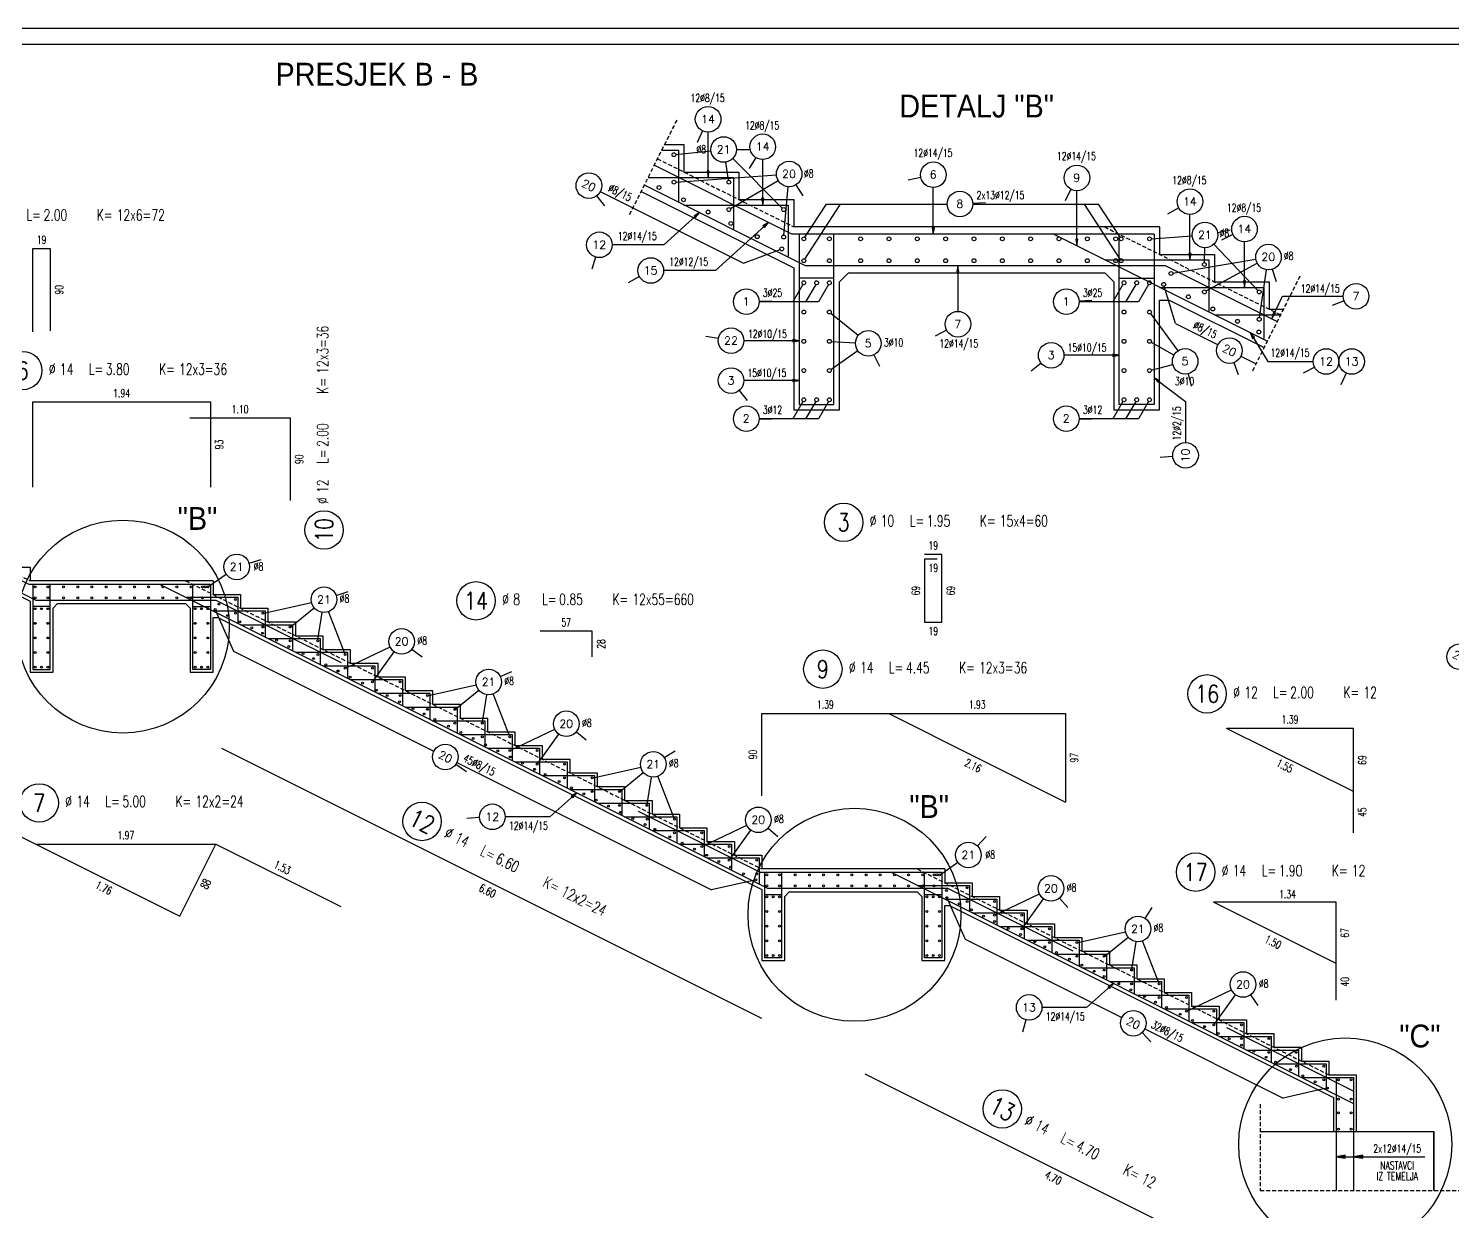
# Model space of a CAD drawing. Extents: x 168 to 5237, y 421 to 2392.
# Drawn here: x 1146 to 2704, y 1099 to 2392 of the extents above; entities that cross this region are included whole.
import ezdxf
from ezdxf.enums import TextEntityAlignment as Align

# ---------------------------------------------------------------- set-up
doc = ezdxf.new("R2010")
doc.units = 0
doc.header["$LTSCALE"] = 35
doc.linetypes.add('HIDDEN2', pattern=[0.1875, 0.125, -0.0625])
for name, color, linetype in [('ARM', 1, 'CONTINUOUS'), ('ARM-I', 6, 'CONTINUOUS'), ('BETON', 7, 'CONTINUOUS'), ('CRTICA', 7, 'CONTINUOUS'), ('KOTE', 4, 'CONTINUOUS'), ('NEVIDLJIVO', 9, 'HIDDEN2'), ('TANKO', 8, 'CONTINUOUS'), ('TEKST', 7, 'CONTINUOUS')]:
    doc.layers.add(name, color=color, linetype=linetype)
doc.styles.add('KOTE', font='romans.shx', dxfattribs={"width": 0.7})
doc.styles.get("Standard").update_dxf_attribs({"font": 'romans.shx', "width": 0.9})

# ---------------------------------------------------------------- blocks, each defined once
blk = doc.blocks.new('STR')
at = {"layer": 'KOTE', "color": 9}
blk.add_lwpolyline([(-1, 0.17), (-1, -0.17), (0, 0)], close=True, dxfattribs=at)
at = {"layer": 'KOTE', "color": 9, "linetype": 'ByBlock'}
blk.add_solid([(-1, 0.17), (-1, -0.17), (0, 0)], dxfattribs=at)
blk = doc.blocks.new('POZ')
at = {"layer": 'ARM-I'}
blk.add_circle((0, 0), 0.6, dxfattribs=at)
at = {"layer": 'ARM', "width": 0.7}
for s, p in [('%%c', (0.814, -0.125)), ('L=', (2.064, -0.125)), ('K=', (4.256, -0.125))]:
    blk.add_text(s, height=0.35, dxfattribs=at).set_placement(p)
for tag, p in [('VA', (0.879, 0.435)), ('FI', (1.162, -0.13)), ('DUZ', (2.598, -0.13)), ('KOM', (4.881, -0.13))]:
    blk.add_attdef(tag, p, '', height=0.35, dxfattribs=at)
at = {"layer": 'ARM', "width": 0.7, "flags": 1}
for tag, p in [('TIP', (1.038, -0.896)), ('A', (1.162, -1.411)), ('B', (1.162, -1.918)), ('C', (1.162, -2.426)), ('D', (1.162, -2.934)), ('E', (1.162, -3.441)), ('F', (1.162, -3.949)), ('G', (1.162, -4.457)), ('H', (1.162, -4.964)), ('I', (1.162, -5.472)), ('J', (1.162, -5.98)), ('K', (1.162, -6.487)), ('L', (1.162, -6.995)), ('M', (1.162, -7.503)), ('N', (1.162, -8.011))]:
    blk.add_attdef(tag, p, '', height=0.35, dxfattribs=at)
at = {"layer": 'ARM-I', "width": 0.8}
blk.add_attdef('POZ', text='', height=0.55, dxfattribs=at).set_placement((0, 0), align=Align.MIDDLE)
blk = doc.blocks.new('P')
at = {"layer": 'KOTE'}
blk.add_circle((0, 0), 0.4, dxfattribs=at)
blk.add_attdef('P', text='', height=0.25, dxfattribs=at).set_placement((-0.004, 0.004), align=Align.MIDDLE)

msp = doc.modelspace()

# ---------------------------------------------------------------- linework, layer by layer
at = {"layer": 'ARM'}
for p, q in [((1838.9, 2259), (1857.2, 2259)), ((1857.2, 2259), (1857.2, 2203)), ((1981.3, 2167), (1830.6, 2242.4)), ((1823.9, 2229), (1917.2, 2229)), ((1917.2, 2229), (1917.2, 2173)), ((1819.8, 2220.9), (1995.7, 2133)), ((1863.2, 2199), (1977.2, 2199)), ((1977.2, 2199), (1977.2, 2143)), ((2377.2, 2167), (1981.3, 2167)), ((1989.2, 2167), (1989.2, 1981)), ((2027.2, 1981), (2027.2, 2167)), ((2267.7, 2167), (2501.1, 2050.3)), ((2339.2, 1981), (2339.2, 2167)), ((2377.2, 2167), (2377.2, 1981)), ((2323.2, 2139), (2437.2, 2139)), ((2437.2, 2139), (2437.2, 2083)), ((2027.2, 2119), (1989.2, 2119)), ((1995.7, 2133), (2389.3, 2133)), ((2339.2, 2119), (2377.2, 2119)), ((2389.3, 2133), (2511.8, 2071.8)), ((2383.2, 2109), (2497.2, 2109)), ((2497.2, 2109), (2497.2, 2053)), ((491.5, 2098.7), (1154.5, 1767.2)), ((2443.2, 2079), (2515.5, 2079)), ((1989.2, 1981), (2027.2, 1981)), ((2377.2, 1981), (2339.2, 1981)), ((1147.3, 1784.2), (1013.1, 1851.3)), ((1345.3, 1784.2), (1147.3, 1784.2)), ((1151.3, 1784.2), (1151.3, 1691.2)), ((1170.3, 1691.2), (1170.3, 1784.2)), ((1290.5, 1784.2), (1954.5, 1452.2)), ((1326.3, 1691.2), (1326.3, 1784.2)), ((1345.3, 1784.2), (1345.3, 1691.2)), ((1170.3, 1760.2), (1151.3, 1760.2)), ((1154.5, 1767.2), (1351.3, 1767.2)), ((1318.3, 1770.2), (1375.3, 1770.2)), ((1326.3, 1760.2), (1345.3, 1760.2)), ((1351.3, 1767.2), (1488.2, 1698.8)), ((1375.3, 1770.2), (1375.3, 1742.2)), ((1348.3, 1755.2), (1405.3, 1755.2)), ((1405.3, 1755.2), (1405.3, 1727.2)), ((1378.3, 1740.2), (1435.3, 1740.2)), ((1435.3, 1740.2), (1435.3, 1712.2)), ((1408.3, 1725.2), (1465.3, 1725.2)), ((1465.3, 1725.2), (1465.3, 1697.2)), ((1438.3, 1710.2), (1495.3, 1710.2)), ((1495.3, 1710.2), (1495.3, 1682.2)), ((1151.3, 1691.2), (1170.3, 1691.2)), ((1345.3, 1691.2), (1326.3, 1691.2)), ((1468.3, 1695.2), (1525.3, 1695.2)), ((1525.3, 1695.2), (1525.3, 1667.2)), ((1498.3, 1680.2), (1555.3, 1680.2)), ((1555.3, 1680.2), (1555.3, 1652.2)), ((1528.3, 1665.2), (1585.3, 1665.2)), ((1585.3, 1665.2), (1585.3, 1637.2)), ((1558.3, 1650.2), (1615.3, 1650.2)), ((1588.3, 1635.2), (1645.3, 1635.2)), ((1615.3, 1650.2), (1615.3, 1622.2)), ((1645.3, 1635.2), (1645.3, 1607.2)), ((1618.3, 1620.2), (1675.3, 1620.2)), ((1675.3, 1620.2), (1675.3, 1592.2)), ((1648.3, 1605.2), (1705.3, 1605.2)), ((1705.3, 1605.2), (1705.3, 1577.2)), ((1678.3, 1590.2), (1735.3, 1590.2)), ((1735.3, 1590.2), (1735.3, 1562.2)), ((1708.3, 1575.2), (1765.3, 1575.2)), ((1765.3, 1575.2), (1765.3, 1547.2)), ((1738.3, 1560.2), (1795.3, 1560.2)), ((1795.3, 1560.2), (1795.3, 1532.2)), ((1768.3, 1545.2), (1825.3, 1545.2)), ((1825.3, 1545.2), (1825.3, 1517.2)), ((1798.3, 1530.2), (1855.3, 1530.2)), ((1813.1, 1536.3), (1947.3, 1469.2)), ((1855.3, 1530.2), (1855.3, 1502.2)), ((1828.3, 1515.2), (1885.3, 1515.2)), ((1885.3, 1515.2), (1885.3, 1487.2)), ((1858.3, 1500.2), (1915.3, 1500.2)), ((1915.3, 1500.2), (1915.3, 1472.2)), ((1888.3, 1485.2), (1945.3, 1485.2)), ((1945.3, 1485.2), (1945.3, 1457.2)), ((2145.3, 1469.2), (1947.3, 1469.2)), ((1951.3, 1469.2), (1951.3, 1376.2)), ((1970.3, 1376.2), (1970.3, 1469.2)), ((2090.5, 1469.2), (2595.3, 1216.8)), ((2126.3, 1376.2), (2126.3, 1469.2)), ((2145.3, 1469.2), (2145.3, 1376.2)), ((1954.5, 1452.2), (2151.3, 1452.2)), ((2118.3, 1455.2), (2175.3, 1455.2)), ((2151.3, 1452.2), (2288.2, 1383.8)), ((2175.3, 1455.2), (2175.3, 1427.2)), ((1951.3, 1445.2), (1970.3, 1445.2)), ((2126.3, 1445.2), (2145.3, 1445.2)), ((2148.3, 1440.2), (2205.3, 1440.2)), ((2205.3, 1440.2), (2205.3, 1412.2)), ((2178.3, 1425.2), (2235.3, 1425.2)), ((2235.3, 1425.2), (2235.3, 1397.2)), ((2208.3, 1410.2), (2265.3, 1410.2)), ((2265.3, 1410.2), (2265.3, 1382.2)), ((2238.3, 1395.2), (2295.3, 1395.2)), ((2295.3, 1395.2), (2295.3, 1367.2)), ((1970.3, 1376.2), (1951.3, 1376.2)), ((2145.3, 1376.2), (2126.3, 1376.2)), ((2268.3, 1380.2), (2325.3, 1380.2)), ((2325.3, 1380.2), (2325.3, 1352.2)), ((2298.3, 1365.2), (2355.3, 1365.2)), ((2355.3, 1365.2), (2355.3, 1337.2)), ((2328.3, 1350.2), (2385.3, 1350.2)), ((2385.3, 1350.2), (2385.3, 1322.2)), ((2358.3, 1335.2), (2415.3, 1335.2)), ((2415.3, 1335.2), (2415.3, 1307.2)), ((2388.3, 1320.2), (2445.3, 1320.2)), ((2445.3, 1320.2), (2445.3, 1292.2)), ((2418.3, 1305.2), (2475.3, 1305.2)), ((2595.3, 1230.3), (2456.6, 1299.6)), ((2475.3, 1305.2), (2475.3, 1277.2)), ((2448.3, 1290.2), (2505.3, 1290.2)), ((2505.3, 1290.2), (2505.3, 1262.2)), ((2478.3, 1275.2), (2535.3, 1275.2)), ((2535.3, 1275.2), (2535.3, 1247.2)), ((2508.3, 1260.2), (2565.3, 1260.2)), ((2565.3, 1260.2), (2565.3, 1232.2)), ((2538.3, 1245.2), (2595.3, 1245.2)), ((2576.3, 1245.2), (2576.3, 1121.7)), ((2595.3, 1245.2), (2595.3, 1121.7))]:
    msp.add_line(p, q, dxfattribs=at)
at = {"layer": 'ARM-I'}
for points in [[(1151.3, 2060.3), (1151.3, 2151.3), (1170.3, 2151.3), (1170.3, 2061.3)], [(1151.3, 1890.7), (1151.3, 1983.7), (1345.3, 1983.7), (1345.3, 1890.7)], [(1432.8, 1876.1), (1432.8, 1966.1), (1322.8, 1966.1)], [(2140, 1811.9), (2126.3, 1811.9), (2126.3, 1742.9), (2145.3, 1742.9), (2145.3, 1817.1), (2126.3, 1817.1)], [(1762.9, 1705.1), (1762.9, 1733.1), (1705.9, 1733.1)], [(1948.3, 1553.3), (1948.3, 1643.3), (2087.3, 1643.3), (2280.3, 1546.3)], [(2595.3, 1512.7), (2595.3, 1557.7), (2456.3, 1626.7)], [(1357.6, 1605.4), (1947.9, 1310.2)], [(1020.3, 1567.5), (1154.5, 1500.4), (1351.3, 1500.4), (1488.1, 1432)], [(2576.3, 1329.8), (2576.3, 1369.8), (2442.3, 1436.8)], [(2061.1, 1249.2), (2481.5, 1039)]]:
    msp.add_lwpolyline(points, dxfattribs=at)
at = {"layer": 'BETON'}
for p, q in [((1841.9, 2265), (1863.2, 2265)), ((1863.2, 2265), (1863.2, 2235)), ((1863.2, 2235), (1923.2, 2235)), ((1923.2, 2235), (1923.2, 2205)), ((1816.2, 2213.8), (1983.2, 2130.3)), ((1923.2, 2205), (1983.2, 2205)), ((1983.2, 2205), (1983.2, 2175)), ((2383.2, 2175), (1983.2, 2175)), ((2383.2, 2175), (2383.2, 2145)), ((2383.2, 2145), (2443.2, 2145)), ((2443.2, 2145), (2443.2, 2115)), ((1983.2, 2130.3), (1983.2, 1975)), ((2043.2, 2125), (2033.2, 2115)), ((2043.2, 2125), (2323.2, 2125)), ((2333.2, 2115), (2323.2, 2125)), ((2033.2, 1975), (2033.2, 2115)), ((2333.2, 2115), (2333.2, 1975)), ((2443.2, 2115), (2503.2, 2115)), ((2503.2, 2115), (2503.2, 2085)), ((2383.2, 1975), (2383.2, 2095)), ((2383.2, 2095), (2393.8, 2095)), ((2393.8, 2095), (2497.5, 2043.2)), ((2503.2, 2085), (2518.5, 2085)), ((553.5, 2063.2), (1148.3, 1765.9)), ((1983.2, 1975), (2033.2, 1975)), ((2333.2, 1975), (2383.2, 1975)), ((1118.3, 1803.2), (1148.3, 1803.2)), ((1148.3, 1803.2), (1148.3, 1788.2)), ((1348.3, 1788.2), (1148.3, 1788.2)), ((1348.3, 1788.2), (1348.3, 1773.2)), ((1148.3, 1765.9), (1148.3, 1688.2)), ((1178.3, 1763.2), (1173.3, 1758.2)), ((1178.3, 1763.2), (1318.3, 1763.2)), ((1323.3, 1758.2), (1318.3, 1763.2)), ((1348.3, 1773.2), (1378.3, 1773.2)), ((1378.3, 1773.2), (1378.3, 1758.2)), ((1173.3, 1688.2), (1173.3, 1758.2)), ((1323.3, 1758.2), (1323.3, 1688.2)), ((1348.3, 1688.2), (1348.3, 1748.2)), ((1348.3, 1748.2), (1353.5, 1748.2)), ((1353.5, 1748.2), (1948.3, 1450.9)), ((1378.3, 1758.2), (1408.3, 1758.2)), ((1408.3, 1758.2), (1408.3, 1743.2)), ((1408.3, 1743.2), (1438.3, 1743.2)), ((1438.3, 1743.2), (1438.3, 1728.2)), ((1438.3, 1728.2), (1468.3, 1728.2)), ((1468.3, 1728.2), (1468.3, 1713.2)), ((1468.3, 1713.2), (1498.3, 1713.2)), ((1498.3, 1713.2), (1498.3, 1698.2)), ((1498.3, 1698.2), (1528.3, 1698.2)), ((1528.3, 1698.2), (1528.3, 1683.2)), ((1148.3, 1688.2), (1173.3, 1688.2)), ((1323.3, 1688.2), (1348.3, 1688.2)), ((1528.3, 1683.2), (1558.3, 1683.2)), ((1558.3, 1683.2), (1558.3, 1668.2)), ((1558.3, 1668.2), (1588.3, 1668.2)), ((1588.3, 1668.2), (1588.3, 1653.2)), ((1588.3, 1653.2), (1618.3, 1653.2)), ((1618.3, 1653.2), (1618.3, 1638.2)), ((1618.3, 1638.2), (1648.3, 1638.2)), ((1648.3, 1638.2), (1648.3, 1623.2)), ((1648.3, 1623.2), (1678.3, 1623.2)), ((1678.3, 1623.2), (1678.3, 1608.2)), ((1678.3, 1608.2), (1708.3, 1608.2)), ((1708.3, 1608.2), (1708.3, 1593.2)), ((1708.3, 1593.2), (1738.3, 1593.2)), ((1738.3, 1593.2), (1738.3, 1578.2)), ((1738.3, 1578.2), (1768.3, 1578.2)), ((1768.3, 1578.2), (1768.3, 1563.2)), ((1768.3, 1563.2), (1798.3, 1563.2)), ((1798.3, 1563.2), (1798.3, 1548.2)), ((1798.3, 1548.2), (1828.3, 1548.2)), ((1828.3, 1548.2), (1828.3, 1533.2)), ((1828.3, 1533.2), (1858.3, 1533.2)), ((1858.3, 1533.2), (1858.3, 1518.2)), ((1858.3, 1518.2), (1888.3, 1518.2)), ((1888.3, 1518.2), (1888.3, 1503.2)), ((1888.3, 1503.2), (1918.3, 1503.2)), ((1918.3, 1503.2), (1918.3, 1488.2)), ((1918.3, 1488.2), (1948.3, 1488.2)), ((1948.3, 1488.2), (1948.3, 1473.2)), ((2148.3, 1473.2), (1948.3, 1473.2)), ((2148.3, 1473.2), (2148.3, 1458.2)), ((1948.3, 1450.9), (1948.3, 1373.2)), ((1973.3, 1443.2), (1978.3, 1448.2)), ((1978.3, 1448.2), (2118.3, 1448.2)), ((2123.3, 1443.2), (2118.3, 1448.2)), ((2148.3, 1458.2), (2178.3, 1458.2)), ((2178.3, 1458.2), (2178.3, 1443.2)), ((1973.3, 1373.2), (1973.3, 1443.2)), ((2123.3, 1443.2), (2123.3, 1373.2)), ((2148.3, 1373.2), (2148.3, 1433.2)), ((2148.3, 1433.2), (2153.5, 1433.2)), ((2153.5, 1433.2), (2573.3, 1223.4)), ((2178.3, 1443.2), (2208.3, 1443.2)), ((2208.3, 1443.2), (2208.3, 1428.2)), ((2208.3, 1428.2), (2238.3, 1428.2)), ((2238.3, 1428.2), (2238.3, 1413.2)), ((2238.3, 1413.2), (2268.3, 1413.2)), ((2268.3, 1413.2), (2268.3, 1398.2)), ((2268.3, 1398.2), (2298.3, 1398.2)), ((2298.3, 1398.2), (2298.3, 1383.2)), ((1948.3, 1373.2), (1973.3, 1373.2)), ((2123.3, 1373.2), (2148.3, 1373.2)), ((2298.3, 1383.2), (2328.3, 1383.2)), ((2328.3, 1383.2), (2328.3, 1368.2)), ((2328.3, 1368.2), (2358.3, 1368.2)), ((2358.3, 1368.2), (2358.3, 1353.2)), ((2358.3, 1353.2), (2388.3, 1353.2)), ((2388.3, 1353.2), (2388.3, 1338.2)), ((2388.3, 1338.2), (2418.3, 1338.2)), ((2418.3, 1338.2), (2418.3, 1323.2)), ((2418.3, 1323.2), (2448.3, 1323.2)), ((2448.3, 1323.2), (2448.3, 1308.2)), ((2448.3, 1308.2), (2478.3, 1308.2)), ((2478.3, 1308.2), (2478.3, 1293.2)), ((2478.3, 1293.2), (2508.3, 1293.2)), ((2508.3, 1293.2), (2508.3, 1278.2)), ((2508.3, 1278.2), (2538.3, 1278.2)), ((2538.3, 1278.2), (2538.3, 1263.2)), ((2538.3, 1263.2), (2568.3, 1263.2)), ((2568.3, 1263.2), (2568.3, 1248.2)), ((2568.3, 1248.2), (2598.3, 1248.2)), ((2598.3, 1248.2), (2598.3, 1186.1)), ((2573.3, 1223.4), (2573.3, 1186.1)), ((2573.3, 1186.1), (2598.3, 1186.1)), ((2683.2, 1121.7), (2683.2, 1186.1))]:
    msp.add_line(p, q, dxfattribs=at)
for points in [[(168, 421.2), (4437.1, 421.2), (4437.1, 2392), (168, 2392)], [(255.5, 438.7), (4419.6, 438.7), (4419.6, 2374.5), (255.5, 2374.5)]]:
    msp.add_lwpolyline(points, close=True, dxfattribs=at)
msp.add_lwpolyline([(2493.3, 1186.1), (2683.2, 1186.1), (2683.2, 1121.7)], dxfattribs=at)
at = {"layer": 'CRTICA'}
for p, q in [((1883.6, 2280), (1877.5, 2267.4)), ((1920.6, 2259.7), (1934.6, 2259.8)), ((1941.8, 2250.8), (1934.3, 2239)), ((2122.2, 2229.2), (2108.5, 2226.3)), ((1985.6, 2221), (1993.1, 2209.2)), ((2286.3, 2216.2), (2279.9, 2203.7)), ((1767.7, 2209.1), (1776.3, 2198)), ((2178.9, 2201), (2192.8, 2201.8)), ((2404.2, 2195.8), (2392, 2189)), ((2446.6, 2169), (2460.3, 2171.7)), ((2463.5, 2166.6), (2450.9, 2160.5)), ((1766.6, 2142.1), (1762.4, 2128.7)), ((1814.5, 2120.7), (1802.2, 2114.1)), ((2506.5, 2128.8), (2510.7, 2115.4)), ((1945.3, 2093.8), (1959.3, 2094.2)), ((2295.3, 2094.1), (2309.3, 2094.8)), ((2585.1, 2094.1), (2572, 2089.1)), ((2150.3, 2062.3), (2137.9, 2055.8)), ((1900.9, 2052.9), (1887.1, 2055.1)), ((2070.9, 2035.2), (2077, 2022.7)), ((2253.8, 2026), (2242.9, 2017.2)), ((2464.5, 2026.8), (2469.3, 2013.7)), ((2414.4, 2014.5), (2417.7, 2000.9)), ((2552.9, 2021.6), (2540.4, 2015.2)), ((2587.4, 2015.2), (2581.5, 2002.5)), ((1923.4, 1996.1), (1932.1, 1985.2)), ((1945.3, 1965.4), (1959.3, 1965.4)), ((2295.3, 1965.4), (2309.3, 1965.3)), ((2397.7, 1924.1), (2383.7, 1922.9)), ((1387.6, 1807.4), (1401, 1811.4)), ((1482.8, 1772.1), (1496.1, 1776.6)), ((1565.7, 1713.4), (1576.8, 1705)), ((1662.3, 1683.4), (1675, 1689.2)), ((1745.5, 1623.1), (1756.4, 1614.4)), ((1841.5, 1594.9), (1853.4, 1602.2)), ((1613.8, 1587.7), (1625.3, 1579.7)), ((1639.7, 1529.3), (1625.8, 1528.4)), ((1955.2, 1517.8), (1965.8, 1508.7)), ((2184, 1498.4), (2193.7, 1508.5)), ((2273.8, 1441.4), (2283, 1430.9)), ((2367.4, 1419.2), (2375.1, 1430.9)), ((2482.6, 1335.5), (2490.8, 1324.1)), ((2237, 1308.2), (2233.4, 1294.7)), ((2364.1, 1294.3), (2373.7, 1284.2))]:
    msp.add_line(p, q, dxfattribs=at)
at = {"layer": 'KOTE'}
for centre, radius in [((1852.2, 2254), 2.1), ((1835.8, 2218.1), 2.1), ((1852.2, 2224), 2.1), ((1912.2, 2224), 2.1), ((1862.7, 2204.7), 2.1), ((1912.2, 2194), 2.1), ((1972.2, 2194), 2.1), ((1889.6, 2191.3), 2.1), ((1914.5, 2178.8), 2.1), ((1943.3, 2164.4), 2.1), ((1972.2, 2164), 2.1), ((1970.2, 2151), 2.1), ((1994.3, 2162), 2.1), ((2022.2, 2162), 2.1), ((2056.3, 2162), 2.1), ((2087.3, 2162), 2.1), ((2118.3, 2162), 2.1), ((2149.3, 2162), 2.1), ((2180.3, 2162), 2.1), ((2211.3, 2162), 2.1), ((2242.2, 2162), 2.1), ((2273.2, 2162), 2.1), ((2304.2, 2162), 2.1), ((2335.2, 2162), 2.1), ((2341.2, 2162), 2.1), ((2372.2, 2162), 2.1), ((1994.3, 2138.1), 2.1), ((2022.2, 2138.1), 2.1), ((2056.3, 2138.1), 2.1), ((2087.3, 2138.1), 2.1), ((2118.3, 2138.1), 2.1), ((2149.3, 2138.1), 2.1), ((2180.3, 2138.1), 2.1), ((2211.3, 2138.1), 2.1), ((2242.2, 2138.1), 2.1), ((2273.2, 2138.1), 2.1), ((2304.2, 2138.1), 2.1), ((2335.2, 2138.1), 2.1), ((2341.2, 2138.1), 2.1), ((2432.2, 2134), 2.1), ((2395.7, 2124.1), 2.1), ((1994.3, 2114), 2.1), ((2008.2, 2114), 2.1), ((2022.2, 2114), 2.1), ((2344.3, 2114), 2.1), ((2358.2, 2114), 2.1), ((2372.2, 2114), 2.1), ((2387.8, 2112.2), 2.1), ((2432.2, 2104), 2.1), ((2492.2, 2104), 2.1), ((2414.7, 2098.7), 2.1), ((2441.5, 2085.3), 2.1), ((1994.3, 2082), 2.1), ((2022.2, 2082), 2.1), ((2344.3, 2082), 2.1), ((2372.2, 2082), 2.1), ((2468.4, 2071.9), 2.1), ((2492.2, 2074), 2.1), ((2491.8, 2060.2), 2.1), ((1994.3, 2050), 2.1), ((2022.2, 2050), 2.1), ((2344.3, 2050), 2.1), ((2372.2, 2050), 2.1), ((1994.3, 2018), 2.1), ((2022.2, 2018), 2.1), ((2344.3, 2018), 2.1), ((2372.2, 2018), 2.1), ((1994.3, 1986.1), 2.1), ((2008.2, 1986.1), 2.1), ((2022.2, 1986.1), 2.1), ((2344.3, 1986.1), 2.1), ((2358.2, 1986.1), 2.1), ((2372.2, 1986.1), 2.1), ((1153.8, 1781.7), 1.05), ((1167.7, 1781.7), 1.05), ((1184.8, 1781.7), 1.05), ((1200.3, 1781.7), 1.05), ((1215.8, 1781.7), 1.05), ((1231.3, 1781.7), 1.05), ((1246.8, 1781.7), 1.05), ((1262.3, 1781.7), 1.05), ((1277.8, 1781.7), 1.05), ((1293.3, 1781.7), 1.05), ((1308.8, 1781.7), 1.05), ((1324.3, 1781.7), 1.05), ((1336.8, 1781.7), 1.05), ((1339.8, 1781.7), 1.05), ((1342.7, 1781.7), 1.05), ((1153.8, 1769.7), 1.05), ((1167.7, 1769.7), 1.05), ((1184.8, 1769.7), 1.05), ((1200.3, 1769.7), 1.05), ((1215.8, 1769.7), 1.05), ((1231.3, 1769.7), 1.05), ((1246.8, 1769.7), 1.05), ((1262.3, 1769.7), 1.05), ((1277.8, 1769.7), 1.05), ((1293.3, 1769.7), 1.05), ((1308.8, 1769.7), 1.05), ((1324.3, 1769.7), 1.05), ((1336.8, 1769.7), 1.05), ((1354.5, 1762.8), 1.05), ((1372.7, 1767.7), 1.05), ((1153.8, 1757.7), 1.05), ((1160.8, 1757.7), 1.05), ((1167.7, 1757.7), 1.05), ((1328.8, 1757.7), 1.05), ((1335.8, 1757.7), 1.05), ((1342.7, 1757.7), 1.05), ((1350.5, 1756.8), 1.05), ((1364, 1750.1), 1.05), ((1372.7, 1752.7), 1.05), ((1377.4, 1743.4), 1.05), ((1402.7, 1752.7), 1.05), ((1153.8, 1741.7), 1.05), ((1167.7, 1741.7), 1.05), ((1328.8, 1741.7), 1.05), ((1342.7, 1741.7), 1.05), ((1390.8, 1736.7), 1.05), ((1402.5, 1730.8), 1.05), ((1402.7, 1737.7), 1.05), ((1432.7, 1737.7), 1.05), ((1153.8, 1725.7), 1.05), ((1167.7, 1725.7), 1.05), ((1328.8, 1725.7), 1.05), ((1342.7, 1725.7), 1.05), ((1417.7, 1723.2), 1.05), ((1431.2, 1716.5), 1.05), ((1432.7, 1722.7), 1.05), ((1462.7, 1722.7), 1.05), ((1153.8, 1709.7), 1.05), ((1167.7, 1709.7), 1.05), ((1328.8, 1709.7), 1.05), ((1342.7, 1709.7), 1.05), ((1446.9, 1708.6), 1.05), ((1458, 1703.1), 1.05), ((1462.7, 1707.7), 1.05), ((1471.5, 1696.3), 1.05), ((1492.7, 1707.7), 1.05), ((1153.8, 1693.7), 1.05), ((1160.8, 1693.7), 1.05), ((1167.7, 1693.7), 1.05), ((1328.8, 1693.7), 1.05), ((1335.8, 1693.7), 1.05), ((1342.7, 1693.7), 1.05), ((1484.9, 1689.6), 1.05), ((1492.7, 1692.7), 1.05), ((1498.3, 1682.9), 1.05), ((1522.7, 1692.7), 1.05), ((1511.8, 1676.2), 1.05), ((1522.7, 1677.7), 1.05), ((1527.1, 1668.5), 1.05), ((1552.7, 1677.7), 1.05), ((1538.6, 1662.8), 1.05), ((1552.1, 1656), 1.05), ((1552.7, 1662.7), 1.05), ((1582.7, 1662.7), 1.05), ((1566.9, 1648.6), 1.05), ((1579, 1642.6), 1.05), ((1582.7, 1647.7), 1.05), ((1590.7, 1636.7), 1.05), ((1612.7, 1647.7), 1.05), ((1605.8, 1629.2), 1.05), ((1612.7, 1632.7), 1.05), ((1619.3, 1622.4), 1.05), ((1642.7, 1632.7), 1.05), ((1632.7, 1615.7), 1.05), ((1642.7, 1617.7), 1.05), ((1646.1, 1609), 1.05), ((1672.7, 1617.7), 1.05), ((1659.6, 1602.3), 1.05), ((1672.7, 1602.7), 1.05), ((1673, 1595.6), 1.05), ((1686.5, 1588.9), 1.05), ((1702.7, 1602.7), 1.05), ((1702.7, 1587.7), 1.05), ((1732.7, 1587.7), 1.05), ((1699.9, 1582.1), 1.05), ((1711.4, 1576.4), 1.05), ((1732.7, 1572.7), 1.05), ((1762.7, 1572.7), 1.05), ((1726.8, 1568.7), 1.05), ((1740.2, 1562), 1.05), ((1762.7, 1557.7), 1.05), ((1792.7, 1557.7), 1.05), ((1753.6, 1555.3), 1.05), ((1767.1, 1548.5), 1.05), ((1780.5, 1541.8), 1.05), ((1792.7, 1542.7), 1.05), ((1822.7, 1542.7), 1.05), ((1793.9, 1535.1), 1.05), ((1807.4, 1528.4), 1.05), ((1822.8, 1527.7), 1.05), ((1852.7, 1527.7), 1.05), ((1820.8, 1521.7), 1.05), ((1831.2, 1516.5), 1.05), ((1852.7, 1512.7), 1.05), ((1882.7, 1512.7), 1.05), ((1847.7, 1508.2), 1.05), ((1861.1, 1501.5), 1.05), ((1874.6, 1494.8), 1.05), ((1882.7, 1497.7), 1.05), ((1912.7, 1497.7), 1.05), ((1888, 1488.1), 1.05), ((1901.4, 1481.4), 1.05), ((1912.7, 1482.7), 1.05), ((1942.7, 1482.7), 1.05), ((1913.9, 1475.1), 1.05), ((1928.3, 1467.9), 1.05), ((1942.7, 1467.7), 1.05), ((1953.8, 1466.7), 1.05), ((1967.7, 1466.7), 1.05), ((1984.8, 1466.7), 1.05), ((2000.3, 1466.7), 1.05), ((2015.8, 1466.7), 1.05), ((2031.3, 1466.7), 1.05), ((2046.8, 1466.7), 1.05), ((2062.3, 1466.7), 1.05), ((2077.8, 1466.7), 1.05), ((2093.3, 1466.7), 1.05), ((2108.8, 1466.7), 1.05), ((2124.3, 1466.7), 1.05), ((2136.8, 1466.7), 1.05), ((2139.8, 1466.7), 1.05), ((2142.7, 1466.7), 1.05), ((1941.8, 1461.2), 1.05), ((1953.8, 1454.7), 1.05), ((1967.7, 1454.7), 1.05), ((1984.8, 1454.7), 1.05), ((2000.3, 1454.7), 1.05), ((2015.8, 1454.7), 1.05), ((2031.3, 1454.7), 1.05), ((2046.8, 1454.7), 1.05), ((2062.3, 1454.7), 1.05), ((2077.8, 1454.7), 1.05), ((2093.3, 1454.7), 1.05), ((2108.8, 1454.7), 1.05), ((2124.3, 1454.7), 1.05), ((2136.8, 1454.7), 1.05), ((2150.3, 1449.7), 1.05), ((2172.7, 1452.7), 1.05), ((1953.8, 1442.7), 1.05), ((1960.8, 1442.7), 1.05), ((1967.7, 1442.7), 1.05), ((2128.8, 1442.7), 1.05), ((2135.8, 1442.7), 1.05), ((2142.7, 1442.7), 1.05), ((2150.5, 1441.8), 1.05), ((2164, 1435.1), 1.05), ((2172.8, 1437.7), 1.05), ((2202.7, 1437.7), 1.05), ((1953.8, 1426.7), 1.05), ((1967.7, 1426.7), 1.05), ((2128.8, 1426.7), 1.05), ((2142.7, 1426.7), 1.05), ((2177.4, 1428.4), 1.05), ((2190.8, 1421.7), 1.05), ((2202.7, 1422.7), 1.05), ((2232.7, 1422.7), 1.05), ((1953.8, 1410.7), 1.05), ((1967.7, 1410.7), 1.05), ((2128.8, 1410.7), 1.05), ((2142.7, 1410.7), 1.05), ((2202.7, 1415.7), 1.05), ((2217.7, 1408.2), 1.05), ((2231.1, 1401.5), 1.05), ((2232.8, 1407.7), 1.05), ((2262.7, 1407.7), 1.05), ((1953.8, 1394.7), 1.05), ((1967.7, 1394.7), 1.05), ((2128.8, 1394.7), 1.05), ((2142.7, 1394.7), 1.05), ((2246.7, 1393.7), 1.05), ((2257.9, 1388.1), 1.05), ((2262.7, 1392.7), 1.05), ((2292.7, 1392.7), 1.05), ((1953.8, 1378.7), 1.05), ((1960.8, 1378.7), 1.05), ((1967.7, 1378.7), 1.05), ((2128.8, 1378.7), 1.05), ((2135.8, 1378.7), 1.05), ((2142.7, 1378.7), 1.05), ((2270.4, 1381.9), 1.05), ((2284.8, 1374.7), 1.05), ((2292.7, 1377.7), 1.05), ((2322.7, 1377.7), 1.05), ((2298.2, 1368), 1.05), ((2311.6, 1361.3), 1.05), ((2322.7, 1355.7), 1.05), ((2322.7, 1362.7), 1.05), ((2352.7, 1362.7), 1.05), ((2338.5, 1347.8), 1.05), ((2351.9, 1341.1), 1.05), ((2352.7, 1347.7), 1.05), ((2382.7, 1347.7), 1.05), ((2366.9, 1333.6), 1.05), ((2378.8, 1327.7), 1.05), ((2382.7, 1332.7), 1.05), ((2412.7, 1332.7), 1.05), ((2390.9, 1321.6), 1.05), ((2405.6, 1314.3), 1.05), ((2412.7, 1317.7), 1.05), ((2419.1, 1307.5), 1.05), ((2442.7, 1317.7), 1.05), ((2432.5, 1300.8), 1.05), ((2442.7, 1302.7), 1.05), ((2447.3, 1293.4), 1.05), ((2472.7, 1302.7), 1.05), ((2459.3, 1287.4), 1.05), ((2472.7, 1287.7), 1.05), ((2472.8, 1280.7), 1.05), ((2502.7, 1287.7), 1.05), ((2486.2, 1274), 1.05), ((2499.6, 1267.3), 1.05), ((2502.8, 1272.7), 1.05), ((2510.1, 1262), 1.05), ((2532.7, 1272.7), 1.05), ((2526.5, 1253.8), 1.05), ((2532.8, 1257.7), 1.05), ((2539.9, 1247.1), 1.05), ((2562.7, 1257.7), 1.05), ((2553.3, 1240.4), 1.05), ((2562.7, 1242.7), 1.05), ((2566.8, 1233.7), 1.05), ((2578.8, 1242.7), 1.05), ((2592.7, 1242.7), 1.05), ((2578.8, 1221.6), 1.05), ((2592.7, 1221.6), 1.05), ((2578.8, 1206.7), 1.05), ((2592.7, 1206.7), 1.05), ((2578.8, 1188.6), 1.05), ((2592.7, 1188.6), 1.05)]:
    msp.add_circle(centre, radius, dxfattribs=at)
at = {"layer": 'NEVIDLJIVO'}
for p, q in [((1855.3, 2291.9), (1802.8, 2187)), ((1834.1, 2249.6), (1983.2, 2175)), ((2323.2, 2175), (2515.4, 2078.9)), ((2536.6, 2121.2), (2484.1, 2016.3)), ((518.8, 2103), (1148.3, 1788.2)), ((1318.3, 1788.2), (1948.3, 1473.2)), ((2118.3, 1473.2), (2568.3, 1248.2)), ((2493.3, 1216.1), (2493.3, 1121.7)), ((2493.3, 1121.7), (2713.2, 1121.7))]:
    msp.add_line(p, q, dxfattribs=at)
at = {"layer": 'TANKO'}
for p, q in [((1889.6, 2229), (1889.6, 2278.7)), ((1854.3, 2254.2), (1892.7, 2258.2)), ((1911.9, 2226.1), (1908.8, 2245.8)), ((1970.7, 2195.5), (1916.5, 2249.8)), ((1949.3, 2199), (1949.3, 2248.7)), ((1854.3, 2224.1), (1964.2, 2231.9)), ((1771.7, 2213.9), (1928.2, 2135.6)), ((1914, 2195.1), (1966.1, 2225.8)), ((1972.4, 2166.1), (1977, 2218.9)), ((2135.8, 2167), (2135.8, 2218.1)), ((2292.8, 2154.5), (2292.8, 2214.6)), ((1995.4, 2163.7), (2018.9, 2200.1)), ((1995.4, 2139.8), (2034.4, 2200.1)), ((2018.9, 2200.1), (2150.9, 2200.1)), ((2178.9, 2200.1), (2316.6, 2200.1)), ((2340.1, 2139.8), (2301.1, 2200.1)), ((2340.1, 2163.7), (2316.6, 2200.1)), ((1880.2, 2190.8), (1841.3, 2155.5)), ((1955.5, 2180), (1897.5, 2127.4)), ((2416.4, 2139), (2416.4, 2188.7)), ((2374.3, 2162.1), (2418.9, 2165.3)), ((1841.3, 2155.5), (1784.7, 2155.5)), ((1928.2, 2135.6), (1968.2, 2150.2)), ((2432.2, 2136.1), (2432.6, 2152.3)), ((2490.7, 2105.5), (2442.5, 2156.1)), ((2476.1, 2109), (2476.1, 2158.7)), ((2397.7, 2124.5), (2488.5, 2139.8)), ((2434, 2105), (2490, 2135.4)), ((1897.5, 2127.4), (1840.9, 2127.4)), ((2162.7, 2133), (2162.7, 2082.7)), ((2492.5, 2076.1), (2500.2, 2128.3)), ((1993.2, 2112.2), (1982.2, 2093.3)), ((2007.2, 2112.2), (1996.1, 2093.3)), ((2021.1, 2112.2), (2010.1, 2093.3)), ((2343.2, 2112.2), (2332.2, 2093.3)), ((2357.2, 2112.2), (2346.1, 2093.3)), ((2371.1, 2112.2), (2360.1, 2093.3)), ((2400.7, 2069.4), (2388.4, 2110.2)), ((2010.1, 2093.3), (1945.3, 2093.3)), ((2360.1, 2093.3), (2295.3, 2093.3)), ((2505.9, 2074.8), (2517.5, 2099.2)), ((2517.5, 2099.2), (2584.1, 2099.2)), ((2023.8, 2080.7), (2053.8, 2056.6)), ((2373.4, 2080.3), (2403, 2039.5)), ((2400.7, 2069.4), (2447.1, 2046.2)), ((2482.2, 2059.8), (2501.7, 2027.9)), ((1989.2, 2050.7), (1928.7, 2050.7)), ((2024.3, 2049.9), (2050.7, 2048.5)), ((2374, 2049), (2399, 2035)), ((2023.9, 2019.2), (2053.2, 2039.8)), ((2339.2, 2034.7), (2278.7, 2034.7)), ((2374.2, 2018.6), (2397.6, 2024.6)), ((2472.1, 2033.7), (2488.7, 2025.4)), ((2501.7, 2027.9), (2551.3, 2027.9)), ((2377.2, 2010), (2411.6, 1984.2)), ((1989.2, 2007.1), (1928.7, 2007.1)), ((1993.2, 1984.2), (1982.2, 1965.4)), ((2007.2, 1984.2), (1996.1, 1965.4)), ((2021.1, 1984.2), (2010.1, 1965.4)), ((2343.2, 1984.2), (2332.2, 1965.4)), ((2357.2, 1984.2), (2346.1, 1965.4)), ((2371.1, 1984.2), (2360.1, 1965.4)), ((2411.6, 1984.2), (2411.6, 1939.4)), ((2010.1, 1965.4), (1945.3, 1965.4)), ((2360.1, 1965.4), (2295.3, 1965.4)), ((1343.6, 1782.3), (1362.7, 1795.5)), ((1403.8, 1752.9), (1455.9, 1764.5)), ((1351, 1755.9), (1370.8, 1711.4)), ((1433.6, 1738.4), (1458.7, 1758.8)), ((1462.9, 1723.7), (1467.5, 1753.7)), ((1492.4, 1708.7), (1474.6, 1754.5)), ((1493.7, 1693.2), (1541.8, 1715.9)), ((1370.8, 1711.4), (1589.8, 1601.9)), ((1523.4, 1678.6), (1546.3, 1710.5)), ((1583.8, 1662.9), (1635.9, 1674.5)), ((1613.6, 1648.4), (1638.7, 1668.8)), ((1642.9, 1633.7), (1647.5, 1663.7)), ((1672.4, 1618.7), (1654.6, 1664.5)), ((1673.7, 1603.2), (1721.8, 1625.9)), ((1703.4, 1588.6), (1726.3, 1620.5)), ((1614.8, 1589.4), (1893.2, 1450.2)), ((1763.8, 1572.9), (1815.9, 1584.5)), ((1793.6, 1558.4), (1818.7, 1578.8)), ((1822.9, 1543.7), (1827.5, 1573.7)), ((1852.4, 1528.7), (1834.6, 1574.5)), ((1746, 1556.4), (1716.5, 1530.2)), ((1716.5, 1530.2), (1667.7, 1530.2)), ((1883.7, 1498.2), (1931.8, 1520.9)), ((1913.4, 1483.6), (1936.3, 1515.5)), ((2143.6, 1467.3), (2162.7, 1480.5)), ((1940.7, 1461), (1893.2, 1450.2)), ((2151, 1440.9), (2170.8, 1396.4)), ((2203.7, 1423.2), (2251.8, 1445.9)), ((2233.4, 1408.6), (2256.3, 1440.5)), ((2293.8, 1392.9), (2345.9, 1404.5)), ((2170.8, 1396.4), (2342, 1310.8)), ((2323.6, 1378.4), (2348.7, 1398.8)), ((2352.9, 1363.7), (2357.5, 1393.7)), ((2382.4, 1348.7), (2364.6, 1394.5)), ((2332.9, 1348), (2303.4, 1321.8)), ((2413.7, 1318.2), (2461.8, 1340.9)), ((2443.4, 1303.6), (2466.3, 1335.5)), ((2303.4, 1321.8), (2254.6, 1321.8)), ((2367, 1298.3), (2518.2, 1222.7)), ((2565.7, 1233.5), (2518.2, 1222.7)), ((2576.3, 1158.6), (2673.2, 1158.6))]:
    msp.add_line(p, q, dxfattribs=at)
for points in [[(2087.3, 1643.3), (2280.3, 1643.3), (2280.3, 1546.3)], [(2595.3, 1557.7), (2595.3, 1626.7), (2456.3, 1626.7)], [(1154.5, 1500.4), (1311.9, 1421.7), (1351.3, 1500.4)], [(2576.3, 1369.8), (2576.3, 1436.8), (2442.3, 1436.8)]]:
    msp.add_lwpolyline(points, dxfattribs=at)
for centre in [(1249.6, 1738.1), (2049.6, 1423.1), (2586.2, 1172)]:
    msp.add_circle(centre, 116.4, dxfattribs=at)

# ---------------------------------------------------------------- block references
at = {"layer": 'KOTE'}
ref = msp.add_blockref('P', (1889.6, 2292.7), dxfattribs=dict(at, xscale=35, yscale=35, zscale=35))
ref.add_attrib('P', '14', dxfattribs={"height": 8.75}).set_placement((1889.5, 2292.8), align=Align.MIDDLE)
ref = msp.add_blockref('P', (1906.6, 2259.7), dxfattribs=dict(at, xscale=35, yscale=35, zscale=35))
ref.add_attrib('P', '21', dxfattribs={"height": 8.75}).set_placement((1906.5, 2259.8), align=Align.MIDDLE)
ref = msp.add_blockref('P', (1949.3, 2262.7), dxfattribs=dict(at, xscale=35, yscale=35, zscale=35))
ref.add_attrib('P', '14', dxfattribs={"height": 8.75}).set_placement((1949.2, 2262.8), align=Align.MIDDLE)
ref = msp.add_blockref('P', (1978.2, 2232.9), dxfattribs=dict(at, xscale=35, yscale=35, zscale=35))
ref.add_attrib('P', '20', dxfattribs={"height": 8.75}).set_placement((1978, 2233), align=Align.MIDDLE)
ref = msp.add_blockref('P', (2135.8, 2232.1), dxfattribs=dict(at, xscale=35, yscale=35, zscale=35))
ref.add_attrib('P', '6', dxfattribs={"height": 8.75}).set_placement((2135.7, 2232.3), align=Align.MIDDLE)
ref = msp.add_blockref('P', (2292.8, 2228.6), dxfattribs=dict(at, xscale=35, yscale=35, zscale=35))
ref.add_attrib('P', '9', dxfattribs={"height": 8.75}).set_placement((2292.6, 2228.7), align=Align.MIDDLE)
ref = msp.add_blockref('P', (1759.2, 2220.2), dxfattribs=dict(at, xscale=35, yscale=35, zscale=35, rotation=333.4349488229249))
ref.add_attrib('P', '20', dxfattribs={"height": 8.75, "rotation": 333.4349}).set_placement((1759.1, 2220.3), align=Align.MIDDLE)
for p, xscale, yscale, zscale, rotation in [((1889.6, 2229), 7, 7, 7, 270), ((1949.3, 2199), 7, 7, 7, 270), ((2135.8, 2167), 7, 7, 7, 270), ((2292.8, 2154.5), 7, 7, 7, 270), ((2416.4, 2139), 7, 7, 7, 270), ((2162.7, 2133), 7, 7, 7, 90), ((2476.1, 2109), 7, 7, 7, 270), ((2576.3, 1158.6), 10, 10, 10, 180), ((2595.3, 1158.6), 10, 10, 10, 180)]:
    msp.add_blockref('STR', p, dxfattribs=dict(at, xscale=xscale, yscale=yscale, zscale=zscale, rotation=rotation))
ref = msp.add_blockref('P', (2164.9, 2200.1), dxfattribs=dict(at, xscale=35, yscale=35, zscale=35))
ref.add_attrib('P', '8', dxfattribs={"height": 8.75}).set_placement((2164.8, 2200.3), align=Align.MIDDLE)
ref = msp.add_blockref('P', (2416.4, 2202.7), dxfattribs=dict(at, xscale=35, yscale=35, zscale=35))
ref.add_attrib('P', '14', dxfattribs={"height": 8.75}).set_placement((2416.3, 2202.8), align=Align.MIDDLE)
at = {"layer": 'KOTE', "xscale": 35, "yscale": 35, "zscale": 35}
for p, values in [((1072.1, 2186.5), {'POZ': '22', 'FI': '10', 'DUZ': '2.00', 'KOM': '12x6=72'}), ((1140.2, 2018), {'POZ': '6', 'FI': '14', 'DUZ': '3.80', 'KOM': '12x3=36'}), ((2037.8, 1852.1), {'POZ': '3', 'FI': '10', 'DUZ': '1.95', 'KOM': '15x4=60'}), ((1635.9, 1766.3), {'POZ': '14', 'FI': '8', 'DUZ': '0.85', 'KOM': '12x55=660'}), ((2015, 1691.6), {'POZ': '9', 'FI': '14', 'DUZ': '4.45', 'KOM': '12x3=36'}), ((2435.2, 1664.6), {'POZ': '16', 'FI': '12', 'DUZ': '2.00', 'KOM': '12'}), ((1158.2, 1545.4), {'POZ': '7', 'FI': '14', 'DUZ': '5.00', 'KOM': '12x2=24'}), ((2422.7, 1469.7), {'POZ': '17', 'FI': '14', 'DUZ': '1.90', 'KOM': '12'})]:
    msp.add_blockref('POZ', p, dxfattribs=at).add_auto_attribs(values)
at = {"layer": 'KOTE'}
ref = msp.add_blockref('P', (2432.9, 2166.3), dxfattribs=dict(at, xscale=35, yscale=35, zscale=35))
ref.add_attrib('P', '21', dxfattribs={"height": 8.75}).set_placement((2432.7, 2166.4), align=Align.MIDDLE)
ref = msp.add_blockref('P', (2476.1, 2172.7), dxfattribs=dict(at, xscale=35, yscale=35, zscale=35))
ref.add_attrib('P', '14', dxfattribs={"height": 8.75}).set_placement((2475.9, 2172.8), align=Align.MIDDLE)
ref = msp.add_blockref('P', (1770.7, 2155.5), dxfattribs=dict(at, xscale=35, yscale=35, zscale=35))
ref.add_attrib('P', '12', dxfattribs={"height": 8.75}).set_placement((1770.5, 2155.6), align=Align.MIDDLE)
ref = msp.add_blockref('P', (2502.3, 2142.1), dxfattribs=dict(at, xscale=35, yscale=35, zscale=35))
ref.add_attrib('P', '20', dxfattribs={"height": 8.75}).set_placement((2502.1, 2142.3), align=Align.MIDDLE)
ref = msp.add_blockref('P', (1826.9, 2127.4), dxfattribs=dict(at, xscale=35, yscale=35, zscale=35))
ref.add_attrib('P', '15', dxfattribs={"height": 8.75}).set_placement((1826.7, 2127.5), align=Align.MIDDLE)
ref = msp.add_blockref('P', (1931.3, 2093.3), dxfattribs=dict(at, xscale=35, yscale=35, zscale=35))
ref.add_attrib('P', '1', dxfattribs={"height": 8.75}).set_placement((1931.2, 2093.5), align=Align.MIDDLE)
ref = msp.add_blockref('P', (2281.3, 2093.3), dxfattribs=dict(at, xscale=35, yscale=35, zscale=35))
ref.add_attrib('P', '1', dxfattribs={"height": 8.75}).set_placement((2281.2, 2093.5), align=Align.MIDDLE)
ref = msp.add_blockref('P', (2598.1, 2099.2), dxfattribs=dict(at, xscale=35, yscale=35, zscale=35))
ref.add_attrib('P', '7', dxfattribs={"height": 8.75}).set_placement((2598, 2099.3), align=Align.MIDDLE)
ref = msp.add_blockref('P', (2162.7, 2068.7), dxfattribs=dict(at, xscale=35, yscale=35, zscale=35))
ref.add_attrib('P', '7', dxfattribs={"height": 8.75}).set_placement((2162.6, 2068.9), align=Align.MIDDLE)
at = {"layer": 'KOTE', "xscale": 35, "yscale": 35, "zscale": 35}
for p, rotation, values in [((1469.7, 1843.7), 90, {'POZ': '10', 'FI': '12', 'DUZ': '2.00', 'KOM': '12x3=36'}), ((1576.8, 1525.1), 333.4349488229167, {'POZ': '12', 'FI': '14', 'DUZ': '6.60', 'KOM': '12x2=24'}), ((2211.2, 1210.9), 333.4349488229039, {'POZ': '13', 'FI': '14', 'DUZ': '4.70', 'KOM': '12'})]:
    msp.add_blockref('POZ', p, dxfattribs=dict(at, rotation=rotation)).add_auto_attribs(values)
at = {"layer": 'KOTE'}
ref = msp.add_blockref('P', (1914.7, 2050.7), dxfattribs=dict(at, xscale=35, yscale=35, zscale=35))
ref.add_attrib('P', '22', dxfattribs={"height": 8.75}).set_placement((1914.6, 2050.8), align=Align.MIDDLE)
ref = msp.add_blockref('P', (2064.7, 2047.8), dxfattribs=dict(at, xscale=35, yscale=35, zscale=35))
ref.add_attrib('P', '5', dxfattribs={"height": 8.75}).set_placement((2064.5, 2047.9), align=Align.MIDDLE)
ref = msp.add_blockref('P', (2459.6, 2039.9), dxfattribs=dict(at, xscale=35, yscale=35, zscale=35, rotation=333.4349488229249))
ref.add_attrib('P', '20', dxfattribs={"height": 8.75, "rotation": 333.4349}).set_placement((2459.6, 2040.1), align=Align.MIDDLE)
at = {"layer": 'KOTE', "xscale": 7, "yscale": 7, "zscale": 7}
for p in [(1989.2, 2050.7), (2339.2, 2034.7), (1989.2, 2007.1)]:
    msp.add_blockref('STR', p, dxfattribs=at)
at = {"layer": 'KOTE'}
ref = msp.add_blockref('P', (2264.7, 2034.7), dxfattribs=dict(at, xscale=35, yscale=35, zscale=35))
ref.add_attrib('P', '3', dxfattribs={"height": 8.75}).set_placement((2264.6, 2034.9), align=Align.MIDDLE)
ref = msp.add_blockref('P', (2411.2, 2028.1), dxfattribs=dict(at, xscale=35, yscale=35, zscale=35))
ref.add_attrib('P', '5', dxfattribs={"height": 8.75}).set_placement((2411, 2028.3), align=Align.MIDDLE)
ref = msp.add_blockref('P', (2565.3, 2027.9), dxfattribs=dict(at, xscale=35, yscale=35, zscale=35))
ref.add_attrib('P', '12', dxfattribs={"height": 8.75}).set_placement((2565.2, 2028), align=Align.MIDDLE)
ref = msp.add_blockref('P', (2593.3, 2027.9), dxfattribs=dict(at, xscale=35, yscale=35, zscale=35))
ref.add_attrib('P', '13', dxfattribs={"height": 8.75}).set_placement((2593.2, 2028), align=Align.MIDDLE)
ref = msp.add_blockref('P', (1914.7, 2007.1), dxfattribs=dict(at, xscale=35, yscale=35, zscale=35))
ref.add_attrib('P', '3', dxfattribs={"height": 8.75}).set_placement((1914.6, 2007.2), align=Align.MIDDLE)
ref = msp.add_blockref('P', (1931.3, 1965.4), dxfattribs=dict(at, xscale=35, yscale=35, zscale=35))
ref.add_attrib('P', '2', dxfattribs={"height": 8.75}).set_placement((1931.2, 1965.6), align=Align.MIDDLE)
ref = msp.add_blockref('P', (2281.3, 1965.4), dxfattribs=dict(at, xscale=35, yscale=35, zscale=35))
ref.add_attrib('P', '2', dxfattribs={"height": 8.75}).set_placement((2281.2, 1965.6), align=Align.MIDDLE)
ref = msp.add_blockref('P', (2411.6, 1925.4), dxfattribs=dict(at, xscale=35, yscale=35, zscale=35, rotation=90))
ref.add_attrib('P', '10', dxfattribs={"height": 8.75, "rotation": 90}).set_placement((2411.5, 1925.2), align=Align.MIDDLE)
ref = msp.add_blockref('P', (1374.2, 1803.4), dxfattribs=dict(at, xscale=35, yscale=35, zscale=35))
ref.add_attrib('P', '21', dxfattribs={"height": 8.75}).set_placement((1374.1, 1803.6), align=Align.MIDDLE)
ref = msp.add_blockref('P', (1469.6, 1767.6), dxfattribs=dict(at, xscale=35, yscale=35, zscale=35))
ref.add_attrib('P', '21', dxfattribs={"height": 8.75}).set_placement((1469.5, 1767.7), align=Align.MIDDLE)
ref = msp.add_blockref('P', (1554.5, 1721.9), dxfattribs=dict(at, xscale=35, yscale=35, zscale=35))
ref.add_attrib('P', '20', dxfattribs={"height": 8.75}).set_placement((1554.4, 1722), align=Align.MIDDLE)
ref = msp.add_blockref('P', (2711.3, 1705.2), dxfattribs=dict(at, xscale=35, yscale=35, zscale=35, rotation=333.4349488229249))
ref.add_attrib('P', '20', dxfattribs={"height": 8.75, "rotation": 333.4349}).set_placement((2711.3, 1705.4), align=Align.MIDDLE)
ref = msp.add_blockref('P', (1649.6, 1677.6), dxfattribs=dict(at, xscale=35, yscale=35, zscale=35))
ref.add_attrib('P', '21', dxfattribs={"height": 8.75}).set_placement((1649.5, 1677.7), align=Align.MIDDLE)
ref = msp.add_blockref('P', (1734.5, 1631.9), dxfattribs=dict(at, xscale=35, yscale=35, zscale=35))
ref.add_attrib('P', '20', dxfattribs={"height": 8.75}).set_placement((1734.4, 1632), align=Align.MIDDLE)
ref = msp.add_blockref('P', (1602.3, 1595.6), dxfattribs=dict(at, xscale=35, yscale=35, zscale=35, rotation=333.4349488229249))
ref.add_attrib('P', '20', dxfattribs={"height": 8.75, "rotation": 333.4349}).set_placement((1602.3, 1595.8), align=Align.MIDDLE)
ref = msp.add_blockref('P', (1829.6, 1587.6), dxfattribs=dict(at, xscale=35, yscale=35, zscale=35))
ref.add_attrib('P', '21', dxfattribs={"height": 8.75}).set_placement((1829.5, 1587.7), align=Align.MIDDLE)
ref = msp.add_blockref('P', (1653.7, 1530.2), dxfattribs=dict(at, xscale=35, yscale=35, zscale=35))
ref.add_attrib('P', '12', dxfattribs={"height": 8.75}).set_placement((1653.6, 1530.3), align=Align.MIDDLE)
ref = msp.add_blockref('P', (1944.5, 1526.9), dxfattribs=dict(at, xscale=35, yscale=35, zscale=35))
ref.add_attrib('P', '20', dxfattribs={"height": 8.75}).set_placement((1944.4, 1527), align=Align.MIDDLE)
ref = msp.add_blockref('P', (2174.2, 1488.4), dxfattribs=dict(at, xscale=35, yscale=35, zscale=35))
ref.add_attrib('P', '21', dxfattribs={"height": 8.75}).set_placement((2174.1, 1488.6), align=Align.MIDDLE)
ref = msp.add_blockref('P', (2264.5, 1451.9), dxfattribs=dict(at, xscale=35, yscale=35, zscale=35))
ref.add_attrib('P', '20', dxfattribs={"height": 8.75}).set_placement((2264.4, 1452), align=Align.MIDDLE)
ref = msp.add_blockref('P', (2359.6, 1407.6), dxfattribs=dict(at, xscale=35, yscale=35, zscale=35))
ref.add_attrib('P', '21', dxfattribs={"height": 8.75}).set_placement((2359.5, 1407.7), align=Align.MIDDLE)
ref = msp.add_blockref('P', (2474.5, 1346.9), dxfattribs=dict(at, xscale=35, yscale=35, zscale=35))
ref.add_attrib('P', '20', dxfattribs={"height": 8.75}).set_placement((2474.4, 1347), align=Align.MIDDLE)
ref = msp.add_blockref('P', (2240.6, 1321.8), dxfattribs=dict(at, xscale=35, yscale=35, zscale=35))
ref.add_attrib('P', '13', dxfattribs={"height": 8.75}).set_placement((2240.4, 1321.9), align=Align.MIDDLE)
ref = msp.add_blockref('P', (2354.5, 1304.5), dxfattribs=dict(at, xscale=35, yscale=35, zscale=35, rotation=333.4349488229249))
ref.add_attrib('P', '20', dxfattribs={"height": 8.75, "rotation": 333.4349}).set_placement((2354.5, 1304.7), align=Align.MIDDLE)
at = {"layer": 'TANKO', "yscale": 7, "zscale": 7}
for p, xscale, rotation in [((1880.2, 2190.8), 7, 42.20404513829461), ((1955.5, 2180), 7, 42.20404513829461), ((2505.9, 2074.8), 7, 244.52046111281), ((2482.2, 2059.8), 7, 121.4557185803948), ((2377.2, 2010), 7, 143.106013657977), ((1746, 1556.4), 7.000000000000116, 41.60091938294011), ((2332.9, 1348), 7.000000000000116, 41.60091938294011)]:
    msp.add_blockref('STR', p, dxfattribs=dict(at, xscale=xscale, rotation=rotation))

# ---------------------------------------------------------------- texts
at = {"layer": 'KOTE', "style": 'KOTE', "width": 0.7}
for s, p in [('12%%c8/15', (1889, 2315.4)), ('12%%c8/15', (1948.7, 2285.4)), ('%%c8', (1882.1, 2260)), ('12%%c14/15', (2135.5, 2255.3)), ('12%%C14/15', (2292.3, 2251.8)), ('%%C8', (1999.6, 2233.3)), ('12%%c8/15', (2415.8, 2225.4)), ('12%%c8/15', (2475.5, 2195.4)), ('19', (1160.8, 2161)), ('%%c8', (2454, 2168.4)), ('%%C8', (2524.4, 2143.4)), ('12%%C14/15', (2558.9, 2107.1)), ('12%%c10/15', (1954.5, 2057.4)), ('3%%C10', (2092.4, 2048.7)), ('12%%C14/15', (2163.7, 2047)), ('15%%C10/15', (2303.9, 2042.5)), ('15%%C10/15', (1953.9, 2014.8)), ('3%%C10', (2410.6, 2006.4)), ('1.94', (1248.3, 1993.3)), ('1.10', (1377.8, 1975.7)), ('19', (2135.8, 1826.8)), ('%%c8', (1398, 1803.9)), ('19', (2135.8, 1802.3)), ('%%c8', (1492, 1768.8)), ('57', (1734.4, 1742.7)), ('19', (2135.8, 1733.3)), ('%%C8', (1577, 1722.9)), ('%%c8', (1672, 1678.8)), ('1.39', (2017.8, 1652.9)), ('1.93', (2183.8, 1652.9)), ('%%C8', (1757, 1632.9)), ('1.39', (2525.8, 1636.6)), ('%%c8', (1852, 1588.8)), ('%%C8', (1967, 1527.9)), ('1.97', (1252.9, 1510)), ('%%c8', (2198, 1488.9)), ('%%C8', (2287, 1452.9)), ('1.34', (2523.1, 1445.5)), ('%%c8', (2382, 1408.8)), ('%%C8', (2497, 1347.9)), ('2x12%%c14/15', (2643.1, 1166.9)), ('NASTAVCI ', (2645.1, 1149.1)), ('IZ TEMELJA', (2643.1, 1137.2))]:
    msp.add_text(s, height=8.75, dxfattribs=at).set_placement(p, align=Align.MIDDLE)
for s, rotation, p in [('%%c8/15', 333.4349, (1793.1, 2212)), ('90', 90, (1179.9, 2106.3)), ('%%c8/15', 333.4349, (2432.9, 2062.1)), ('93', 90, (1354.9, 1937.2)), ('90', 90, (1442.5, 1921.1)), ('69', 90, (2116.6, 1777.4)), ('69', 90, (2154.9, 1777.4)), ('28', 90, (1772.5, 1719.1)), ('45%%c8/15', 333.4349, (1639.3, 1586.2)), ('90', 90, (1938.6, 1598.3)), ('2.16', 333.3163, (2179.4, 1586.2)), ('97', 90, (2289.9, 1594.8)), ('1.55', 333.6001, (2520.2, 1585.9)), ('69', 90, (2604.9, 1592.2)), ('45', 90, (2604.9, 1535.2)), ('1.53', 333.4349, (1424, 1474.8)), ('1.76', 333.4349, (1228.9, 1452.5)), ('88', 63.4349, (1340.2, 1456.8)), ('6.60', 333.4349, (1648.4, 1449.2)), ('67', 90, (2585.9, 1403.3)), ('1.50', 333.4349, (2507.3, 1393.3)), ('40', 90, (2585.9, 1349.8)), ('32%%c8/15', 333.4349, (2391.5, 1295.1)), ('4.70', 333.4349, (2267, 1135.5))]:
    msp.add_text(s, height=8.75, rotation=rotation, dxfattribs=at).set_placement(p, align=Align.MIDDLE)
for s, p in [('2x13%%c12/15', (2183.1, 2205.4)), ('3%%C25', (1949.5, 2098.6)), ('3%%C25', (2299.5, 2098.6)), ('3%%C12', (1949.5, 1970.7)), ('3%%C12', (2299.5, 1970.7)), ('12%%C14/15', (1671.9, 1516)), ('12%%C14/15', (2258.8, 1307.6))]:
    msp.add_text(s, height=8.75, dxfattribs=at).set_placement(p)
for s, p in [('12%%c14/15', (1833.4, 2160.7)), ('12%%c12/15', (1889.6, 2132.6)), ('12%%c14/15', (2547.1, 2033.1))]:
    msp.add_text(s, height=8.75, dxfattribs=at).set_placement(p, align=Align.RIGHT)
msp.add_text('12%%c2/15', height=8.75, rotation=90, dxfattribs=at).set_placement((2406.4, 1941.7))
at = {"layer": 'TEKST', "char_height": 25, "attachment_point": 5}
for s, insert in [('{\\fArial|b0|i0|c238|p34;PRESJEK B - B}', (1527.5, 2341.8)), ('{\\fArial|b0|i0|c238|p34;DETALJ "B"}', (2183.2, 2307)), ('{\\fArial|b0|i0|c238|p34; "B"}', (1326.9, 1856.4)), ('{\\fArial|b0|i0|c238|p34; "B"}', (2126.9, 1541.4)), ('{\\fArial|b0|i0|c238|p34; "C"}', (2663.5, 1290.4))]:
    msp.add_mtext(s, dxfattribs=dict(at, insert=insert))

doc.saveas('drawing.dxf')
